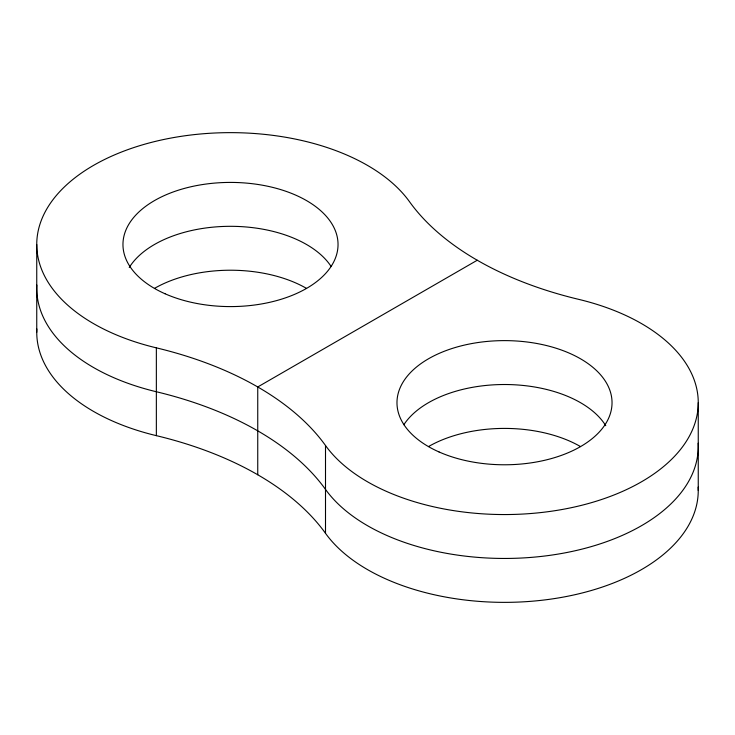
<?xml version="1.0" encoding="UTF-8"?>
<svg xmlns="http://www.w3.org/2000/svg" width="735" height="735" viewBox="0 0 735 735"><rect width="100%" height="100%" fill="white"/><g stroke="black" fill="none" stroke-linecap="round" stroke-linejoin="round"><path stroke-width="1.1" d="M698.158 487.121A193.746 111.858 0 0 1 545.159 599.87A193.746 111.858 0 0 1 325.504 533.307L325.504 445.502A312.54 180.442 0 0 0 156.353 347.848A193.746 111.858 0 0 1 93.501 165.403A193.746 111.858 0 0 1 409.496 201.693A312.54 180.442 0 0 0 578.647 299.347A193.746 111.858 0 0 1 641.499 481.792A193.746 111.858 0 0 1 325.504 445.502M698.25 490.502L698.25 402.697M477.254 260.236L257.746 386.959L257.746 474.764M156.353 347.848L156.353 435.653A312.54 180.442 0 0 1 325.504 533.307M36.75 244.498L36.75 332.303M403.855 424.729A107.54 62.089 0 0 1 505.386 384.515A107.54 62.089 0 0 1 605.75 425.675M698.158 443.223A193.746 111.858 0 0 1 545.159 555.963A193.746 111.858 0 0 1 325.504 489.4A312.54 180.442 0 0 0 156.353 391.746A193.746 111.858 0 0 1 36.842 285.033M129.25 267.485A107.54 62.089 0 0 1 229.614 226.316A107.54 62.089 0 0 1 331.145 266.529M154.46 288.405A107.54 62.089 0 0 1 306.541 288.405M156.353 435.653A193.746 111.858 0 0 1 36.842 328.931M428.459 446.595A107.54 62.089 0 0 1 580.54 446.595M439.034 451.952A107.54 62.089 0 0 0 611.116 410.801A107.54 62.089 0 0 0 463.353 345.34A107.54 62.089 0 0 0 439.034 451.952M165.035 293.761A107.54 62.089 0 0 0 337.117 252.601A107.54 62.089 0 0 0 189.345 187.14A107.54 62.089 0 0 0 165.035 293.761"/></g></svg>
